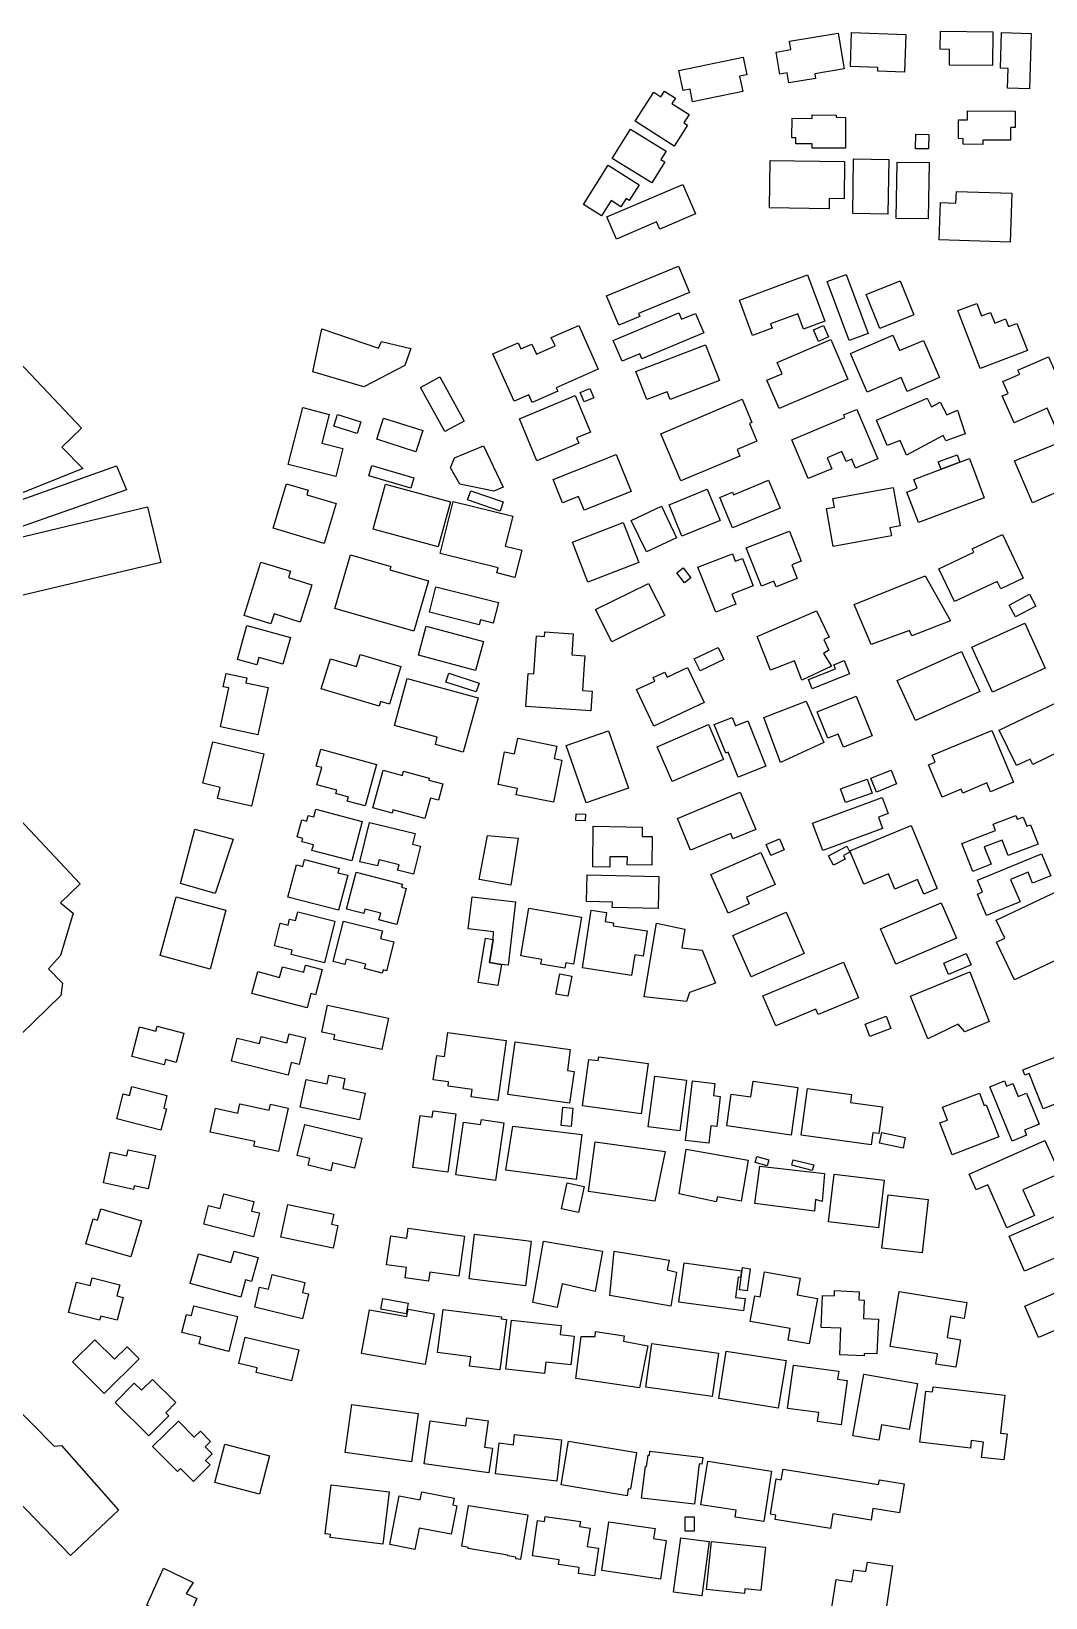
# Model space of a CAD drawing. Header units: metres. Extents: x -30816 to -28918, y -46789 to -43839.
# Drawn here: x -29277.1 to -29070, y -44189.7 to -43870.2 of the extents above; entities that cross this region are included whole.
import ezdxf

# ---------------------------------------------------------------- set-up
doc = ezdxf.new("R2010")
doc.units = ezdxf.units.M
doc.header["$MEASUREMENT"] = 0

msp = doc.modelspace()

# ---------------------------------------------------------------- linework, layer by layer
for points in [[(-29122.31, -43872.28), (-29112.41, -43870.61), (-29111.18, -43877.89), (-29117.18, -43878.9), (-29117.02, -43879.84), (-29122.44, -43880.76), (-29122.79, -43878.72), (-29124.32, -43878.98), (-29125.08, -43874.49), (-29122.03, -43873.98), (-29122.31, -43872.28)], [(-29109.67, -43870.48), (-29098.57, -43870.87), (-29098.84, -43878.56), (-29104.32, -43878.37), (-29104.29, -43877.59), (-29109.91, -43877.39), (-29109.67, -43870.48)], [(-29091.55, -43870.24), (-29080.81, -43870.38), (-29080.89, -43877.24), (-29089.68, -43877.14), (-29089.65, -43873.92), (-29091.59, -43873.89), (-29091.55, -43870.24)], [(-29079.05, -43870.48), (-29073.03, -43870.66), (-29073.36, -43881.96), (-29077.84, -43881.84), (-29077.73, -43877.81), (-29079.27, -43877.76), (-29079.05, -43870.48)], [(-29144.92, -43878.26), (-29131.78, -43875.54), (-29131.03, -43879.11), (-29132.51, -43879.42), (-29131.86, -43882.5), (-29142.1, -43884.62), (-29142.64, -43882.02), (-29144.07, -43882.32), (-29144.92, -43878.26)], [(-29153.84, -43888.6), (-29150.05, -43882.67), (-29148.57, -43883.6), (-29147.83, -43882.44), (-29145.62, -43883.85), (-29146.34, -43884.96), (-29142.81, -43887.19), (-29143.91, -43888.92), (-29143.15, -43889.4), (-29145.86, -43893.65), (-29153.84, -43888.6)], [(-29117.72, -43887.3), (-29112.83, -43887.33), (-29112.83, -43887.78), (-29110.9, -43887.8), (-29110.94, -43894.09), (-29117.7, -43894.04), (-29117.7, -43893.19), (-29121.07, -43893.17), (-29121.06, -43891.98), (-29121.83, -43891.98), (-29121.8, -43887.97), (-29117.73, -43888), (-29117.72, -43887.3)], [(-29086.01, -43886.48), (-29076.29, -43886.52), (-29076.3, -43889.87), (-29077.22, -43889.87), (-29077.23, -43892.47), (-29082.87, -43892.44), (-29082.87, -43893.3), (-29086.91, -43893.29), (-29086.91, -43892.15), (-29087.85, -43892.13), (-29087.84, -43888.28), (-29086.02, -43888.29), (-29086.01, -43886.48)], [(-29158.53, -43896.15), (-29154.79, -43890.17), (-29147.52, -43894.68), (-29148.58, -43896.36), (-29147.77, -43896.86), (-29150.46, -43901.16), (-29158.53, -43896.15)], [(-29096.58, -43891.23), (-29093.91, -43891.26), (-29093.94, -43894.21), (-29096.61, -43894.18), (-29096.58, -43891.23)], [(-29159.35, -43897.55), (-29153, -43901.52), (-29155.05, -43904.77), (-29155.68, -43904.37), (-29156.73, -43906.03), (-29158.72, -43904.78), (-29160.67, -43907.87), (-29164.4, -43905.54), (-29159.35, -43897.55)], [(-29126.29, -43896.56), (-29111.08, -43896.77), (-29111.19, -43904.38), (-29114.23, -43904.34), (-29114.25, -43906.44), (-29126.44, -43906.25), (-29126.29, -43896.56)], [(-29109.24, -43896.28), (-29102.07, -43896.41), (-29102.28, -43907.53), (-29109.44, -43907.39), (-29109.24, -43896.28)], [(-29100.37, -43896.91), (-29093.84, -43897.02), (-29094.02, -43908.52), (-29100.55, -43908.42), (-29100.37, -43896.91)], [(-29144.09, -43901.46), (-29141.49, -43907.48), (-29148.81, -43910.61), (-29149.45, -43909.09), (-29157.65, -43912.6), (-29159.6, -43908.08), (-29144.09, -43901.46)], [(-29077.33, -43913.26), (-29091.81, -43912.76), (-29091.55, -43905.16), (-29088.36, -43905.26), (-29088.28, -43902.89), (-29076.99, -43903.28), (-29077.33, -43913.26)], [(-29159.67, -43924.19), (-29144.99, -43918.12), (-29142.74, -43923.51), (-29153.15, -43927.82), (-29152.9, -43928.42), (-29157.16, -43930.18), (-29159.67, -43924.19)], [(-29118.69, -43919.9), (-29115.14, -43929.34), (-29119.49, -43930.96), (-29120.66, -43927.86), (-29126.21, -43929.93), (-29125.88, -43930.81), (-29129.86, -43932.29), (-29132.57, -43925.07), (-29118.69, -43919.9)], [(-29110.77, -43919.84), (-29106.28, -43931.86), (-29110.17, -43933.3), (-29114.66, -43921.28), (-29110.77, -43919.84)], [(-29106.69, -43923.89), (-29099.74, -43921.11), (-29096.93, -43928.07), (-29103.87, -43930.85), (-29106.69, -43923.89)], [(-29083.41, -43939.04), (-29087.98, -43927.21), (-29084.11, -43925.74), (-29083.13, -43928.27), (-29081.31, -43927.57), (-29080.45, -43929.77), (-29078.24, -43928.91), (-29077.64, -43930.47), (-29075.93, -43929.83), (-29073.79, -43935.36), (-29083.41, -43939.04)], [(-29139.84, -43931.77), (-29152.45, -43937.05), (-29152.88, -43936.04), (-29156.49, -43937.55), (-29158.29, -43933.28), (-29144.9, -43927.67), (-29144.35, -43928.97), (-29141.52, -43927.78), (-29139.84, -43931.77)], [(-29303.76, -43950.1), (-29285.23, -43931.71), (-29266.8, -43951.2), (-29270.81, -43955.08), (-29266.53, -43959.41), (-29286.88, -43967.57), (-29303.76, -43950.1)], [(-29217.76, -43930.95), (-29206.19, -43934.87), (-29205.57, -43933.53), (-29199.63, -43934.96), (-29200.84, -43938.41), (-29209.23, -43942.78), (-29219.64, -43939.71), (-29217.76, -43930.95)], [(-29161.37, -43939.18), (-29169.94, -43942.95), (-29169.63, -43943.64), (-29174.82, -43945.93), (-29175.54, -43944.36), (-29178.56, -43945.69), (-29182.86, -43936.02), (-29177.73, -43933.76), (-29177.16, -43935.03), (-29174.9, -43934.03), (-29173.98, -43936.1), (-29170.18, -43934.42), (-29170.95, -43932.72), (-29165.34, -43930.25), (-29161.37, -43939.18)], [(-29110.43, -43941.18), (-29124.43, -43947.2), (-29126.93, -43941.41), (-29123.86, -43940.09), (-29124.87, -43937.76), (-29113.93, -43933.07), (-29110.43, -43941.18)], [(-29116.39, -43933.49), (-29117.47, -43931.13), (-29115.43, -43930.21), (-29114.35, -43932.56), (-29116.39, -43933.49)], [(-29091.74, -43940.87), (-29098.33, -43943.69), (-29099.54, -43940.88), (-29106.47, -43943.84), (-29109.89, -43935.92), (-29101.24, -43932.22), (-29099.88, -43935.37), (-29095.01, -43933.29), (-29091.74, -43940.87)], [(-29139.47, -43934.18), (-29136.65, -43941.49), (-29146.72, -43945.35), (-29147.33, -43943.77), (-29151.46, -43945.35), (-29153.68, -43939.62), (-29139.47, -43934.18)], [(-29069.46, -43936.65), (-29067.65, -43940.77), (-29066.74, -43940.37), (-29062.41, -43950.24), (-29064.02, -43950.94), (-29064.59, -43949.63), (-29067.98, -43951.11), (-29069.74, -43947.11), (-29076.51, -43950.06), (-29078.91, -43944.62), (-29077.72, -43944.09), (-29078.79, -43941.65), (-29075.36, -43940.16), (-29075.71, -43939.37), (-29069.46, -43936.65)], [(-29193.72, -43940.72), (-29188.75, -43949.74), (-29192.68, -43951.88), (-29197.64, -43942.86), (-29193.72, -43940.72)], [(-29177.47, -43949.27), (-29166.1, -43944.55), (-29162.98, -43951.98), (-29165.79, -43953.15), (-29165.33, -43954.26), (-29173.88, -43957.82), (-29177.47, -43949.27)], [(-29162.27, -43945.01), (-29164.23, -43945.83), (-29165.06, -43943.91), (-29163.1, -43943.09), (-29162.27, -43945.01)], [(-29144.52, -43961.95), (-29148.62, -43952.31), (-29132, -43945.3), (-29129.99, -43950.02), (-29130.51, -43950.24), (-29129, -43953.8), (-29133.03, -43955.51), (-29132.47, -43956.86), (-29144.52, -43961.95)], [(-29086.51, -43952.32), (-29090.42, -43953.74), (-29090.95, -43952.7), (-29098.44, -43956.7), (-29099.73, -43953.69), (-29102.41, -43954.75), (-29104.6, -43949.57), (-29094.26, -43945.09), (-29093.33, -43946.83), (-29091.56, -43945.86), (-29090.22, -43948.45), (-29088.04, -43947.48), (-29086.51, -43952.32)], [(-29224.62, -43958.57), (-29221.67, -43947), (-29216.27, -43948.36), (-29217.76, -43954.25), (-29213.48, -43955.33), (-29214.93, -43961.02), (-29224.62, -43958.57)], [(-29215.31, -43950.76), (-29214.55, -43948.4), (-29209.81, -43949.9), (-29210.57, -43952.26), (-29215.31, -43950.76)], [(-29205.17, -43949.12), (-29197.2, -43951.67), (-29198.61, -43956.01), (-29206.57, -43953.45), (-29205.17, -43949.12)], [(-29121.88, -43953.53), (-29111.06, -43949.03), (-29111.29, -43948.48), (-29108.58, -43947.35), (-29104.34, -43957.45), (-29108.88, -43959.34), (-29109.64, -43957.53), (-29110.78, -43958.01), (-29111.64, -43955.96), (-29114.64, -43957.21), (-29113.69, -43959.45), (-29118.55, -43961.47), (-29121.88, -43953.53)], [(-29062.59, -43952.23), (-29059.38, -43962.01), (-29063.88, -43964.07), (-29064.63, -43962.89), (-29072.72, -43966.42), (-29076.42, -43957.81), (-29062.59, -43952.23)], [(-29184.76, -43954.78), (-29180.76, -43963.19), (-29182.69, -43964.02), (-29189.61, -43962.58), (-29191.55, -43959.25), (-29190.68, -43957.23), (-29184.76, -43954.78)], [(-29157.69, -43956.52), (-29154.65, -43964.09), (-29164.27, -43967.91), (-29165.38, -43965.13), (-29168.64, -43966.43), (-29170.56, -43961.62), (-29157.69, -43956.52)], [(-29082.6, -43965.39), (-29096.03, -43970.45), (-29098.4, -43964.24), (-29096.31, -43963.45), (-29096.99, -43961.67), (-29091.41, -43959.57), (-29085.63, -43957.4), (-29082.6, -43965.39)], [(-29088.14, -43956.6), (-29087.56, -43958.12), (-29091.41, -43959.57), (-29092, -43958.05), (-29088.14, -43956.6)], [(-29259.66, -43958.85), (-29257.66, -43963.78), (-29280.94, -43971.93), (-29282.97, -43967.17), (-29259.66, -43958.85)], [(-29208.18, -43960.89), (-29207.57, -43958.81), (-29199, -43961.33), (-29199.63, -43963.41), (-29208.18, -43960.89)], [(-29136.57, -43965.32), (-29133.99, -43964.25), (-29133.78, -43964.76), (-29126.63, -43961.78), (-29124.24, -43967.47), (-29133.96, -43971.52), (-29136.57, -43965.32)], [(-29224.98, -43962.53), (-29220.58, -43963.83), (-29220.86, -43964.76), (-29214.88, -43966.54), (-29217.31, -43974.68), (-29227.7, -43971.61), (-29224.98, -43962.53)], [(-29204.78, -43962.6), (-29191.53, -43966.2), (-29194.06, -43975.41), (-29207.31, -43971.8), (-29204.78, -43962.6)], [(-29181.39, -43968.11), (-29188.03, -43965.8), (-29187.38, -43963.93), (-29180.74, -43966.24), (-29181.39, -43968.11)], [(-29146.91, -43966.85), (-29139.16, -43963.63), (-29136.51, -43969.98), (-29144.28, -43973.18), (-29146.91, -43966.85)], [(-29113.39, -43975.31), (-29114.81, -43967.57), (-29113.17, -43967.28), (-29113.49, -43965.55), (-29101.19, -43963.3), (-29099.76, -43971.1), (-29101.83, -43971.48), (-29101.52, -43973.15), (-29113.39, -43975.31)], [(-29283.47, -43974.4), (-29253.34, -43967.23), (-29250.61, -43978.58), (-29280.75, -43985.75), (-29283.47, -43974.4)], [(-29191, -43966.17), (-29178.83, -43969.16), (-29180.34, -43975.23), (-29176.99, -43976.05), (-29178.38, -43981.62), (-29182.03, -43980.72), (-29181.78, -43979.69), (-29193.64, -43976.77), (-29191, -43966.17)], [(-29154.62, -43970.01), (-29148.47, -43967.1), (-29145.4, -43973.52), (-29151.55, -43976.43), (-29154.62, -43970.01)], [(-29166.65, -43974.41), (-29156.29, -43970.41), (-29153.1, -43978.6), (-29163.47, -43982.59), (-29166.65, -43974.41)], [(-29131.15, -43975.62), (-29122.36, -43972.18), (-29119.94, -43978.3), (-29121.86, -43979.04), (-29120.76, -43981.81), (-29125.08, -43983.51), (-29125.52, -43982.39), (-29128.08, -43983.4), (-29131.15, -43975.62)], [(-29091.84, -43979.84), (-29084.73, -43976.5), (-29085.06, -43975.79), (-29078.84, -43972.87), (-29074.62, -43981.78), (-29079.22, -43983.94), (-29079.93, -43982.44), (-29088.66, -43986.54), (-29091.84, -43979.84)], [(-29211.92, -43977.03), (-29203.69, -43979.4), (-29203.88, -43980.07), (-29195.99, -43982.35), (-29198.97, -43992.59), (-29215.1, -43987.95), (-29211.92, -43977.03)], [(-29141.02, -43979.54), (-29134, -43976.78), (-29133.39, -43978.31), (-29131.94, -43977.74), (-29129.72, -43983.33), (-29134.11, -43985.07), (-29133.32, -43987.07), (-29137.39, -43988.68), (-29141.02, -43979.54)], [(-29230.24, -43978.48), (-29224.19, -43980.35), (-29224.6, -43981.66), (-29219.8, -43983.15), (-29222.17, -43990.73), (-29227.54, -43989.07), (-29228.17, -43991.11), (-29233.65, -43989.41), (-29230.24, -43978.48)], [(-29143.76, -43982.72), (-29145.35, -43980.69), (-29144.05, -43979.68), (-29142.46, -43981.73), (-29143.76, -43982.72)], [(-29194.5, -43983.51), (-29181.71, -43986.77), (-29182.78, -43990.93), (-29185.41, -43990.25), (-29185.67, -43991.28), (-29195.83, -43988.7), (-29194.5, -43983.51)], [(-29161.91, -43988.19), (-29151.1, -43982.83), (-29147.81, -43989.41), (-29158.62, -43994.77), (-29161.91, -43988.19)], [(-29094.63, -43981.32), (-29089.49, -43990.49), (-29097.36, -43993.55), (-29097.85, -43992.43), (-29105.66, -43995.32), (-29109.14, -43987.16), (-29094.63, -43981.32)], [(-29072.06, -43987.46), (-29076.24, -43989.68), (-29077.53, -43987.28), (-29073.35, -43985.06), (-29072.06, -43987.46)], [(-29116.85, -43988.44), (-29114.26, -43993.8), (-29115.36, -43994.27), (-29114.33, -43996.47), (-29115.41, -43997.15), (-29113.77, -43999.75), (-29119.81, -44002.58), (-29121.31, -43998.65), (-29126.21, -44000.51), (-29128.96, -43993.7), (-29116.85, -43988.44)], [(-29233.07, -43991.43), (-29224.2, -43993.91), (-29225.72, -43999.33), (-29230.62, -43997.96), (-29231.03, -43999.44), (-29235.02, -43998.33), (-29233.07, -43991.43)], [(-29198.06, -43997.51), (-29196.46, -43991.55), (-29184.8, -43994.66), (-29186.4, -44000.62), (-29198.06, -43997.51)], [(-29176.13, -44007.93), (-29175.68, -44001.22), (-29174.48, -44001.31), (-29173.95, -43993.57), (-29172.34, -43993.68), (-29172.27, -43992.71), (-29166.51, -43993.1), (-29166.79, -43997.43), (-29164.11, -43997.61), (-29164.23, -43999.4), (-29164.59, -44004.69), (-29162.62, -44004.82), (-29162.9, -44008.82), (-29176.13, -44007.93)], [(-29074.34, -43990.96), (-29070.13, -44000.1), (-29080.92, -44005.03), (-29085.13, -43995.88), (-29074.34, -43990.96)], [(-29140.59, -44000.67), (-29141.77, -43998.21), (-29136.92, -43995.9), (-29135.74, -43998.37), (-29140.59, -44000.67)], [(-29100.33, -44002.63), (-29087.2, -43996.72), (-29083.51, -44004.88), (-29096.64, -44010.78), (-29100.33, -44002.63)], [(-29201.68, -43999.81), (-29203.99, -44007.47), (-29205.8, -44006.92), (-29206.11, -44007.9), (-29217.9, -44004.36), (-29216.03, -43998.21), (-29210.73, -43999.8), (-29209.98, -43997.31), (-29201.68, -43999.81)], [(-29150.05, -44011.94), (-29153.56, -44004.51), (-29149.83, -44002.76), (-29150.18, -44002.03), (-29147.8, -44000.92), (-29147.31, -44001.97), (-29143.14, -44000.02), (-29139.78, -44007.12), (-29150.05, -44011.94)], [(-29112.96, -44000.25), (-29113.31, -43999.43), (-29111.2, -43998.55), (-29110.06, -44001.28), (-29117.74, -44004.32), (-29118.49, -44002.44), (-29112.96, -44000.25)], [(-29237.33, -44001.19), (-29233.06, -44002.1), (-29233.27, -44003.12), (-29228.75, -44004.08), (-29230.83, -44013.76), (-29238.48, -44012.12), (-29236.77, -44004.17), (-29237.92, -44003.93), (-29237.33, -44001.19)], [(-29200.35, -44002.24), (-29185.89, -44006.17), (-29188.92, -44017.23), (-29194.61, -44015.68), (-29194.21, -44014.21), (-29202.98, -44011.82), (-29200.35, -44002.24)], [(-29192.45, -44002.97), (-29191.86, -44001.15), (-29185.67, -44003.18), (-29186.27, -44004.99), (-29192.45, -44002.97)], [(-29116.68, -44009.01), (-29108.71, -44005.84), (-29105.47, -44013.9), (-29111.32, -44016.22), (-29112.39, -44013.57), (-29114.51, -44014.4), (-29116.68, -44009.01)], [(-29079.53, -44012.78), (-29064.08, -44005.36), (-29062.38, -44008.88), (-29064.36, -44009.83), (-29062.03, -44014.64), (-29072.68, -44019.75), (-29073.2, -44018.67), (-29076.02, -44020.01), (-29079.53, -44012.78)], [(-29118.9, -44006.85), (-29115.32, -44015.29), (-29124.19, -44019.36), (-29127.57, -44010.22), (-29118.9, -44006.85)], [(-29167.9, -44015.87), (-29159.26, -44012.92), (-29155.22, -44024.61), (-29163.86, -44027.57), (-29167.9, -44015.87)], [(-29138.87, -44011.64), (-29135.78, -44018.74), (-29146.26, -44023.28), (-29149.36, -44016.18), (-29138.87, -44011.64)], [(-29135.36, -44017.45), (-29137.68, -44011.63), (-29134.04, -44010.2), (-29133.36, -44011.9), (-29130.82, -44010.9), (-29127.14, -44020.15), (-29132.8, -44022.39), (-29134.84, -44017.26), (-29135.36, -44017.45)], [(-29081.04, -44012.84), (-29076.59, -44023.41), (-29081.29, -44025.37), (-29082.06, -44023.54), (-29086.99, -44025.6), (-29087.32, -44024.81), (-29091.21, -44026.43), (-29093.98, -44019.85), (-29092.61, -44019.28), (-29093.19, -44017.9), (-29081.04, -44012.84)], [(-29240.04, -44015.17), (-29229.59, -44017.63), (-29232.14, -44028.31), (-29239.07, -44026.68), (-29238.54, -44024.45), (-29242.06, -44023.62), (-29240.04, -44015.17)], [(-29177.79, -44014.42), (-29169.83, -44016.01), (-29170.34, -44018.58), (-29168.77, -44018.9), (-29170.5, -44027.47), (-29178.1, -44025.96), (-29177.85, -44024.66), (-29181.81, -44023.87), (-29180.47, -44017.19), (-29178.43, -44017.6), (-29177.79, -44014.42)], [(-29316.24, -44040.98), (-29291.82, -44017.86), (-29267.12, -44044.14), (-29271.1, -44047.96), (-29268.54, -44050.1), (-29271.08, -44058.73), (-29273.57, -44061.47), (-29270.68, -44064.38), (-29271.04, -44066.9), (-29281.85, -44077.44), (-29316.24, -44040.98)], [(-29217.95, -44016.64), (-29206.61, -44019.75), (-29208.95, -44028.24), (-29212.6, -44027.24), (-29212.37, -44026.41), (-29214.93, -44025.71), (-29214.74, -44025.02), (-29218.77, -44023.91), (-29217.8, -44020.41), (-29218.91, -44020.1), (-29217.95, -44016.64)], [(-29205.26, -44020.94), (-29201.32, -44021.99), (-29201.09, -44021.14), (-29195.84, -44022.55), (-29195.96, -44022.98), (-29193.07, -44023.75), (-29193.97, -44027.08), (-29195.62, -44026.64), (-29196.74, -44030.79), (-29203.27, -44029.04), (-29203.44, -44029.68), (-29207.34, -44028.63), (-29205.26, -44020.94)], [(-29105.71, -44022.55), (-29101.61, -44020.91), (-29100.47, -44023.75), (-29104.57, -44025.39), (-29105.71, -44022.55)], [(-29132.38, -44025.44), (-29129.22, -44033.01), (-29133.88, -44034.94), (-29134.34, -44033.84), (-29142.51, -44037.22), (-29145.21, -44030.76), (-29132.38, -44025.44)], [(-29111.96, -44024.71), (-29106.51, -44022.74), (-29105.46, -44025.61), (-29110.92, -44027.56), (-29111.96, -44024.71)], [(-29219, -44028.91), (-29209.55, -44031.38), (-29211.68, -44039.46), (-29219.81, -44037.34), (-29219.5, -44036.15), (-29221.86, -44035.53), (-29221.68, -44034.86), (-29222.81, -44034.56), (-29221.88, -44031.05), (-29220.85, -44031.32), (-29220.55, -44030.18), (-29219.42, -44030.47), (-29219, -44028.91)], [(-29117.63, -44031.75), (-29103.41, -44026.51), (-29102.21, -44029.75), (-29104.2, -44030.49), (-29103.33, -44032.83), (-29115.56, -44037.33), (-29117.63, -44031.75)], [(-29208.05, -44031.62), (-29198.74, -44033.87), (-29199.28, -44036.04), (-29197.66, -44036.42), (-29199.06, -44042.14), (-29202.31, -44041.35), (-29202.03, -44040.22), (-29206.1, -44039.24), (-29206.4, -44040.47), (-29210.01, -44039.61), (-29208.05, -44031.62)], [(-29164.01, -44031.24), (-29165.94, -44031.18), (-29165.89, -44029.83), (-29163.96, -44029.91), (-29164.01, -44031.24)], [(-29097.53, -44032.23), (-29092.19, -44045.06), (-29094.95, -44046.21), (-29096.18, -44043.26), (-29100.83, -44045.18), (-29102.11, -44042.09), (-29107.18, -44044.18), (-29110.01, -44037.39), (-29097.53, -44032.23)], [(-29087.15, -44035.87), (-29080.27, -44033.24), (-29080.79, -44031.93), (-29076.16, -44030.16), (-29075.85, -44030.95), (-29074.64, -44030.49), (-29073.91, -44032.36), (-29073.13, -44032.07), (-29071.61, -44036.01), (-29077.73, -44038.35), (-29078.96, -44035.18), (-29082.58, -44036.56), (-29081.19, -44040.14), (-29084.95, -44041.58), (-29087.15, -44035.87)], [(-29243.73, -44032.99), (-29235.9, -44035.04), (-29239.58, -44046.07), (-29246.65, -44044.04), (-29243.73, -44032.99)], [(-29183.98, -44034.27), (-29177.73, -44034.83), (-29179.18, -44044.38), (-29185.64, -44043.22), (-29183.98, -44034.27)], [(-29162.38, -44032.39), (-29152.37, -44032.54), (-29152.39, -44034.45), (-29150.34, -44034.48), (-29150.43, -44040.32), (-29155.44, -44040.24), (-29155.4, -44038.64), (-29159, -44038.59), (-29159.03, -44040.72), (-29162.5, -44040.67), (-29162.38, -44032.39)], [(-29127.1, -44036.09), (-29124.38, -44034.95), (-29123.43, -44037.21), (-29126.15, -44038.34), (-29127.1, -44036.09)], [(-29138.39, -44042.19), (-29128.17, -44037.7), (-29125.25, -44044.27), (-29131.14, -44046.86), (-29130.55, -44048.18), (-29134.88, -44050.08), (-29138.39, -44042.19)], [(-29114.4, -44038.42), (-29110.65, -44036.42), (-29109.99, -44037.65), (-29111.33, -44038.37), (-29110.96, -44039.06), (-29113.37, -44040.33), (-29114.4, -44038.42)], [(-29083.96, -44043.35), (-29070.88, -44037.98), (-29069.01, -44042.48), (-29072.71, -44044), (-29073.64, -44041.74), (-29077.2, -44043.2), (-29075.29, -44047.79), (-29082.12, -44050.6), (-29083.95, -44046.2), (-29082.95, -44045.78), (-29083.96, -44043.35)], [(-29221.31, -44039.17), (-29214.27, -44040.99), (-29214.49, -44041.85), (-29212.49, -44042.36), (-29214.35, -44049.5), (-29224.7, -44046.83), (-29222.98, -44040.22), (-29221.67, -44040.56), (-29221.31, -44039.17)], [(-29210.75, -44041.74), (-29201.35, -44044.2), (-29201.51, -44044.81), (-29200.54, -44045.06), (-29202.48, -44052.42), (-29206.13, -44051.47), (-29205.77, -44050.13), (-29208.99, -44049.29), (-29209.22, -44050.19), (-29212.74, -44049.27), (-29210.75, -44041.74)], [(-29163.64, -44042.25), (-29148.97, -44042.62), (-29149.15, -44049.17), (-29158.52, -44048.93), (-29158.49, -44047.86), (-29163.79, -44047.74), (-29163.64, -44042.25)], [(-29247.54, -44046.74), (-29237.34, -44049.49), (-29240.6, -44061.51), (-29250.8, -44058.76), (-29247.54, -44046.74)], [(-29187.11, -44046.76), (-29178.24, -44047.8), (-29179.77, -44060.68), (-29181.13, -44060.57), (-29183.57, -44060.17), (-29182.8, -44055.45), (-29182.73, -44053.92), (-29187.89, -44053.32), (-29187.11, -44046.76)], [(-29091.37, -44048.02), (-29088.27, -44055.17), (-29100.65, -44060.48), (-29103.74, -44053.32), (-29091.37, -44048.02)], [(-29067.48, -44045.54), (-29061.63, -44057.84), (-29064.17, -44059.04), (-29064.98, -44057.34), (-29068.13, -44058.83), (-29067.76, -44059.62), (-29076.4, -44063.71), (-29080.08, -44055.99), (-29078.41, -44055.19), (-29080.15, -44051.53), (-29067.48, -44045.54)], [(-29222.69, -44049.84), (-29215.13, -44051.71), (-29217.25, -44060.22), (-29224.06, -44058.53), (-29223.85, -44057.67), (-29227.43, -44056.79), (-29226.28, -44052.16), (-29224.68, -44052.55), (-29224.37, -44051.3), (-29223.13, -44051.61), (-29222.69, -44049.84)], [(-29175.52, -44049.06), (-29164.76, -44050.9), (-29166.41, -44060.5), (-29168, -44060.23), (-29168.19, -44061.3), (-29173.06, -44060.48), (-29172.9, -44059.56), (-29177.19, -44058.82), (-29175.52, -44049.06)], [(-29162.82, -44049.51), (-29159.68, -44049.99), (-29159.96, -44051.79), (-29158.24, -44052.04), (-29158.34, -44052.69), (-29151.39, -44053.73), (-29152.17, -44058.88), (-29153.92, -44058.62), (-29154.55, -44062.79), (-29164.6, -44061.28), (-29162.82, -44049.51)], [(-29130.18, -44063.08), (-29133.88, -44054.67), (-29123.02, -44049.92), (-29119.31, -44058.33), (-29130.18, -44063.08)], [(-29213.37, -44051.71), (-29205.42, -44053.72), (-29205.82, -44055.29), (-29203.11, -44055.98), (-29204.6, -44061.83), (-29205.27, -44061.66), (-29205.44, -44062.33), (-29209.06, -44061.41), (-29208.82, -44060.49), (-29212.82, -44059.48), (-29213.1, -44060.58), (-29215.48, -44059.97), (-29213.37, -44051.71)], [(-29149.47, -44052.17), (-29143.71, -44053.33), (-29144.29, -44057.15), (-29140.17, -44057.62), (-29137.43, -44064.41), (-29142.71, -44066.31), (-29143.38, -44068.14), (-29152, -44067.15), (-29149.47, -44052.17)], [(-29181.13, -44060.57), (-29181.84, -44064.88), (-29185.84, -44064.23), (-29184.36, -44055.2), (-29182.8, -44055.45), (-29183.57, -44060.17), (-29181.13, -44060.57)], [(-29232.04, -44066.47), (-29230.86, -44062.03), (-29226.4, -44063.2), (-29225.82, -44061.02), (-29221.48, -44062.16), (-29221.1, -44060.74), (-29217.73, -44061.62), (-29219.09, -44066.75), (-29220.02, -44066.51), (-29220.78, -44069.42), (-29232.04, -44066.47)], [(-29127.75, -44066.93), (-29111.34, -44060.07), (-29108.27, -44067.34), (-29116.46, -44070.77), (-29116.93, -44069.66), (-29125.15, -44073.09), (-29127.75, -44066.93)], [(-29089.88, -44062.59), (-29090.87, -44060.28), (-29086.27, -44058.31), (-29085.27, -44060.62), (-29089.88, -44062.59)], [(-29169.99, -44066.59), (-29169.18, -44062.47), (-29166.78, -44062.95), (-29167.58, -44067.05), (-29169.99, -44066.59)], [(-29085.5, -44062.07), (-29081.58, -44072.21), (-29086.52, -44074.33), (-29087.92, -44072.74), (-29094.13, -44075.7), (-29097.63, -44067), (-29085.5, -44062.07)], [(-29204.18, -44071.51), (-29205.55, -44077.91), (-29215.32, -44075.84), (-29215.12, -44074.9), (-29217.78, -44074.34), (-29216.61, -44068.88), (-29204.18, -44071.51)], [(-29245.92, -44074.55), (-29247.49, -44080.55), (-29249.71, -44079.96), (-29249.99, -44081.03), (-29256.58, -44079.32), (-29255, -44073.28), (-29251.63, -44074.15), (-29251.36, -44073.13), (-29245.92, -44074.55)], [(-29101.66, -44073.6), (-29105.92, -44075.26), (-29106.9, -44072.75), (-29102.64, -44071.1), (-29101.66, -44073.6)], [(-29221.1, -44075.54), (-29222.43, -44080.94), (-29224.01, -44080.54), (-29224.65, -44083.14), (-29236.21, -44080.3), (-29235.04, -44075.57), (-29230.52, -44076.68), (-29230.16, -44075.24), (-29224.9, -44076.54), (-29224.45, -44074.72), (-29221.1, -44075.54)], [(-29181.85, -44088.33), (-29187.28, -44087.58), (-29187.08, -44086.06), (-29192.03, -44085.38), (-29191.91, -44084.52), (-29195.03, -44084.09), (-29194.34, -44079.13), (-29192.75, -44079.36), (-29192.06, -44074.45), (-29180.14, -44076.1), (-29181.85, -44088.33)], [(-29178.34, -44076.35), (-29167.07, -44077.9), (-29167.67, -44082.2), (-29166.31, -44082.39), (-29167.2, -44088.82), (-29179.83, -44087.07), (-29178.34, -44076.35)], [(-29070.58, -44089.98), (-29073.44, -44082.79), (-29074.28, -44083.12), (-29074.71, -44082.06), (-29061.39, -44076.8), (-29058.1, -44085.05), (-29070.58, -44089.98)], [(-29152.6, -44091.02), (-29164.6, -44089.38), (-29163.3, -44079.92), (-29161.36, -44080.18), (-29161.25, -44079.39), (-29151.19, -44080.75), (-29152.6, -44091.02)], [(-29208.92, -44086.81), (-29210.07, -44092.22), (-29222.21, -44089.66), (-29221.01, -44084), (-29216.71, -44084.92), (-29216.33, -44083.11), (-29213.07, -44083.79), (-29213.51, -44085.84), (-29208.92, -44086.81)], [(-29149.8, -44083.36), (-29143.38, -44084.19), (-29144.73, -44094.52), (-29151.15, -44093.69), (-29149.8, -44083.36)], [(-29256.56, -44085.46), (-29249.38, -44087.31), (-29250.05, -44089.88), (-29249.49, -44090.01), (-29250.61, -44094.35), (-29259.61, -44092.04), (-29258.31, -44086.98), (-29257.04, -44087.3), (-29256.56, -44085.46)], [(-29142.11, -44084.27), (-29137.54, -44084.81), (-29137.84, -44087.32), (-29136.46, -44087.48), (-29137.19, -44093.63), (-29138.41, -44093.49), (-29138.83, -44097.03), (-29143.55, -44096.48), (-29142.11, -44084.27)], [(-29129.75, -44084.39), (-29120.62, -44085.68), (-29121.98, -44095.35), (-29135.13, -44093.49), (-29134.21, -44087.02), (-29130.2, -44087.59), (-29129.75, -44084.39)], [(-29118.66, -44085.87), (-29109.67, -44087.1), (-29109.9, -44088.73), (-29103.38, -44089.61), (-29104.13, -44095.05), (-29105.3, -44094.88), (-29105.64, -44097.33), (-29119.97, -44095.36), (-29118.66, -44085.87)], [(-29081.47, -44085.53), (-29078.46, -44084.3), (-29078.02, -44085.39), (-29076.73, -44084.86), (-29075.66, -44087.48), (-29073.96, -44086.78), (-29071.35, -44093.13), (-29074.4, -44094.36), (-29073.97, -44095.41), (-29076.91, -44096.61), (-29081.47, -44085.53)], [(-29224.68, -44089.84), (-29226.6, -44098.71), (-29231.67, -44097.63), (-29231.47, -44096.68), (-29240.55, -44094.74), (-29239.5, -44089.89), (-29234.91, -44090.87), (-29234.51, -44089.01), (-29228.55, -44090.28), (-29228.28, -44089.06), (-29224.68, -44089.84)], [(-29166.88, -44093.6), (-29168.92, -44093.42), (-29168.6, -44089.7), (-29166.56, -44089.87), (-29166.88, -44093.6)], [(-29091.13, -44089.68), (-29083.58, -44086.78), (-29082.6, -44089.33), (-29082.17, -44089.16), (-29079.63, -44095.72), (-29089.13, -44099.36), (-29091.64, -44092.87), (-29090.12, -44092.29), (-29091.13, -44089.68)], [(-29192.08, -44102.92), (-29199.18, -44101.94), (-29197.71, -44091.34), (-29195.26, -44091.68), (-29195.08, -44090.39), (-29190.43, -44091.03), (-29192.08, -44102.92)], [(-29182.31, -44104.63), (-29190.43, -44103.48), (-29188.88, -44092.73), (-29185.37, -44093.23), (-29185.22, -44092.2), (-29180.61, -44092.86), (-29182.31, -44104.63)], [(-29341.28, -44106.31), (-29337.73, -44102.43), (-29338.33, -44102.06), (-29338.48, -44101.43), (-29332.52, -44095.66), (-29330.53, -44096.58), (-29319.33, -44108.17), (-29319.34, -44109.78), (-29310.56, -44118.55), (-29311.16, -44119.92), (-29301.97, -44129.7), (-29300.99, -44128.62), (-29289.81, -44140.4), (-29290.41, -44141.76), (-29283.12, -44149.5), (-29281.53, -44149.54), (-29272.42, -44158.8), (-29270.93, -44158.65), (-29259.31, -44171.88), (-29269.04, -44181.08), (-29341.28, -44106.31)], [(-29221.27, -44093.18), (-29209.63, -44095.97), (-29211.11, -44102.09), (-29215.57, -44101.01), (-29215.96, -44102.62), (-29220.54, -44101.51), (-29220.21, -44100.17), (-29222.81, -44099.54), (-29221.27, -44093.18)], [(-29178.8, -44093.52), (-29164.75, -44095.21), (-29165.84, -44104.4), (-29180.25, -44102.52), (-29178.8, -44093.52)], [(-29099.17, -44098.04), (-29103.95, -44097.04), (-29103.49, -44094.85), (-29098.71, -44095.85), (-29099.17, -44098.04)], [(-29251.75, -44099.54), (-29253.22, -44106.32), (-29256.05, -44105.71), (-29256.21, -44106.44), (-29262.36, -44105.11), (-29261, -44098.88), (-29257.59, -44099.62), (-29257.3, -44098.34), (-29251.75, -44099.54)], [(-29161.99, -44096.73), (-29147.7, -44098.73), (-29149.81, -44108.83), (-29163.35, -44106.84), (-29161.99, -44096.73)], [(-29143.4, -44098.26), (-29130.75, -44100.49), (-29132.19, -44108.84), (-29137, -44107.93), (-29137.32, -44108.99), (-29144.87, -44107.33), (-29143.4, -44098.26)], [(-29085.66, -44103.31), (-29070.2, -44096.46), (-29067.18, -44103.23), (-29074.69, -44106.56), (-29072.35, -44111.77), (-29077.95, -44114.26), (-29081.87, -44105.49), (-29084.22, -44106.53), (-29085.66, -44103.31)], [(-29128.4, -44101.71), (-29115.19, -44103.17), (-29115.7, -44108.93), (-29117.06, -44108.47), (-29117.21, -44110.88), (-29129.38, -44109.29), (-29128.4, -44101.71)], [(-29126.88, -44101.6), (-29129.33, -44100.95), (-29129, -44099.73), (-29126.55, -44100.39), (-29126.88, -44101.6)], [(-29117.68, -44102.56), (-29121.84, -44101.49), (-29121.56, -44100.41), (-29117.4, -44101.46), (-29117.68, -44102.56)], [(-29165.38, -44111.12), (-29168.88, -44110.37), (-29167.73, -44105.11), (-29164.24, -44105.87), (-29165.38, -44111.12)], [(-29113.21, -44103.33), (-29102.99, -44104.53), (-29104.15, -44114.27), (-29114.37, -44113.07), (-29113.21, -44103.33)], [(-29231.74, -44116.09), (-29241.86, -44113.56), (-29240.9, -44109.73), (-29238.54, -44110.32), (-29237.8, -44107.37), (-29231.63, -44108.91), (-29232.12, -44110.86), (-29230.53, -44111.25), (-29231.74, -44116.09)], [(-29102.22, -44107.56), (-29094.02, -44108.51), (-29095.28, -44119.35), (-29103.48, -44118.4), (-29102.22, -44107.56)], [(-29254.59, -44112.83), (-29256.74, -44120.18), (-29265.94, -44117.52), (-29264.46, -44112.47), (-29263.54, -44112.74), (-29262.86, -44110.43), (-29254.59, -44112.83)], [(-29226.16, -44116.16), (-29224.74, -44109.5), (-29215.36, -44111.47), (-29215.8, -44113.52), (-29214.5, -44113.8), (-29215.48, -44118.42), (-29226.16, -44116.16)], [(-29077.48, -44115.96), (-29064.7, -44110.44), (-29061.57, -44117.61), (-29074.35, -44123.13), (-29077.48, -44115.96)], [(-29200.14, -44114.35), (-29188.68, -44115.96), (-29189.84, -44124.12), (-29195.77, -44123.29), (-29196.04, -44125.15), (-29200.78, -44124.49), (-29200.49, -44122.4), (-29204.57, -44121.83), (-29203.73, -44115.91), (-29200.43, -44116.38), (-29200.14, -44114.35)], [(-29187.74, -44124.66), (-29186.61, -44115.55), (-29175.09, -44116.97), (-29176.21, -44126.09), (-29187.74, -44124.66)], [(-29172.56, -44117.01), (-29160.48, -44119.05), (-29161.99, -44127.27), (-29168.72, -44125.71), (-29169.77, -44130.55), (-29174.72, -44129.5), (-29172.56, -44117.01)], [(-29230.77, -44120.35), (-29232.1, -44125.23), (-29233.36, -44124.89), (-29234.33, -44128.44), (-29244.63, -44125.65), (-29242.97, -44119.55), (-29236.34, -44121.34), (-29235.7, -44119.01), (-29230.77, -44120.35)], [(-29159.03, -44128.07), (-29158.1, -44119.07), (-29146.86, -44120.87), (-29147.32, -44122.85), (-29145.4, -44123.35), (-29146.58, -44130.27), (-29159.03, -44128.07)], [(-29143.85, -44121.43), (-29132.13, -44123.03), (-29132.32, -44124.41), (-29132.78, -44124.34), (-29133.34, -44128.46), (-29131.4, -44128.72), (-29131.74, -44131.23), (-29144.94, -44129.43), (-29143.85, -44121.43)], [(-29267.88, -44125.34), (-29265.07, -44126.05), (-29264.68, -44124.51), (-29259.03, -44125.93), (-29259.61, -44128.18), (-29258.35, -44128.49), (-29259.53, -44133.13), (-29262.9, -44132.27), (-29263.12, -44133.14), (-29269.45, -44131.53), (-29267.88, -44125.34)], [(-29227.92, -44123.81), (-29221.24, -44125.41), (-29221.73, -44127.44), (-29220.49, -44127.74), (-29221.72, -44132.81), (-29231.46, -44130.48), (-29230.47, -44126.38), (-29228.65, -44126.8), (-29227.92, -44123.81)], [(-29131, -44127.16), (-29132.57, -44126.94), (-29131.94, -44122.39), (-29130.37, -44122.61), (-29131, -44127.16)], [(-29130.36, -44133.4), (-29129.42, -44128.14), (-29128.35, -44128.33), (-29127.45, -44123.25), (-29120.14, -44124.54), (-29120.75, -44127.97), (-29116.65, -44128.69), (-29118.29, -44137.91), (-29122.63, -44137.16), (-29122.22, -44134.84), (-29130.36, -44133.4)], [(-29061.99, -44124.86), (-29058.5, -44132.77), (-29067.54, -44136.73), (-29068.2, -44135.23), (-29071.5, -44136.67), (-29074.33, -44130.27), (-29061.99, -44124.86)], [(-29113.14, -44127.08), (-29108.13, -44127.3), (-29108.2, -44128.94), (-29107.09, -44129), (-29107.25, -44132.75), (-29104.16, -44132.88), (-29104.48, -44140.01), (-29107.07, -44139.89), (-29107.1, -44140.38), (-29112.08, -44140.17), (-29111.85, -44134.77), (-29115.86, -44134.59), (-29115.57, -44128.05), (-29113.18, -44128.15), (-29113.14, -44127.08)], [(-29101.79, -44138.45), (-29099.97, -44127.28), (-29086.14, -44129.51), (-29086.67, -44132.75), (-29089.46, -44132.3), (-29090.17, -44136.68), (-29087.46, -44137.11), (-29088.37, -44142.72), (-29092.5, -44142.06), (-29092.16, -44140), (-29101.79, -44138.45)], [(-29234.98, -44132.39), (-29236.78, -44139.49), (-29242.83, -44137.97), (-29242.48, -44136.57), (-29246.33, -44135.61), (-29245.4, -44131.93), (-29244.39, -44132.18), (-29243.87, -44130.16), (-29234.98, -44132.39)], [(-29194.88, -44131.8), (-29196.72, -44142.17), (-29209.65, -44139.89), (-29208.08, -44131.01), (-29200.43, -44132.37), (-29200.17, -44130.86), (-29194.88, -44131.8)], [(-29205.77, -44130.84), (-29205.35, -44128.67), (-29200.13, -44129.67), (-29200.56, -44131.84), (-29205.77, -44130.84)], [(-29193.01, -44130.93), (-29181.12, -44132.45), (-29181.16, -44132.83), (-29180.09, -44132.96), (-29181.42, -44143.26), (-29187.65, -44142.46), (-29187.4, -44140.58), (-29194.14, -44139.72), (-29193.01, -44130.93)], [(-29179.06, -44133.08), (-29168.96, -44134.22), (-29169.17, -44136.05), (-29166.26, -44136.38), (-29166.93, -44142.24), (-29172.07, -44141.66), (-29172.34, -44143.97), (-29180.2, -44143.08), (-29179.06, -44133.08)], [(-29264.13, -44137.09), (-29260.12, -44141.09), (-29257.54, -44138.55), (-29255.09, -44141), (-29262.21, -44148.08), (-29268.68, -44141.63), (-29264.13, -44137.09)], [(-29233.44, -44136.56), (-29222.44, -44139.17), (-29223.95, -44145.51), (-29231.2, -44143.79), (-29230.97, -44142.82), (-29234.72, -44141.93), (-29233.44, -44136.56)], [(-29164.85, -44136.45), (-29161.99, -44136.43), (-29161.93, -44135.43), (-29156.08, -44136.33), (-29156.2, -44137.42), (-29151.23, -44138.38), (-29152.94, -44146.9), (-29165.91, -44144.99), (-29164.85, -44136.45)], [(-29150.4, -44137.9), (-29136.82, -44139.82), (-29138.09, -44148.71), (-29151.67, -44146.79), (-29150.4, -44137.9)], [(-29135.27, -44139.46), (-29123.04, -44141.33), (-29124.62, -44151.04), (-29136.75, -44149.09), (-29135.27, -44139.46)], [(-29121.53, -44142.26), (-29112.29, -44143.54), (-29112.51, -44145.16), (-29110.55, -44145.42), (-29111.79, -44154.44), (-29116.62, -44153.79), (-29116.37, -44151.97), (-29122.74, -44151.1), (-29121.53, -44142.26)], [(-29256.06, -44145.93), (-29254.57, -44147.39), (-29252.37, -44145.18), (-29247.56, -44149.93), (-29249.61, -44151.99), (-29248.99, -44152.59), (-29253.08, -44156.7), (-29259.99, -44149.89), (-29256.06, -44145.93)], [(-29107.16, -44144.12), (-29096.22, -44146.05), (-29097.89, -44155.42), (-29103.54, -44154.43), (-29104.11, -44157.61), (-29109.41, -44156.67), (-29107.16, -44144.12)], [(-29093.01, -44146.7), (-29078.37, -44148.38), (-29079.28, -44156.16), (-29077.94, -44156.32), (-29078.56, -44161.63), (-29083.12, -44161.09), (-29082.75, -44157.97), (-29085.23, -44157.68), (-29085.4, -44159.19), (-29095.72, -44157.99), (-29094.5, -44147.56), (-29093.13, -44147.72), (-29093.01, -44146.7)], [(-29213.02, -44160.13), (-29211.65, -44150.31), (-29198.12, -44152.18), (-29199.49, -44162), (-29213.02, -44160.13)], [(-29196.92, -44162.42), (-29195.69, -44153.65), (-29188.38, -44154.66), (-29188.16, -44153.04), (-29183.81, -44153.64), (-29184.56, -44158.99), (-29182.96, -44159.22), (-29183.67, -44164.26), (-29196.92, -44162.42)], [(-29247.03, -44153.7), (-29243.81, -44156.95), (-29242.56, -44155.72), (-29240.47, -44157.83), (-29241.58, -44158.92), (-29240.15, -44160.37), (-29241.49, -44161.7), (-29240.56, -44162.64), (-29244, -44166.02), (-29246.63, -44163.36), (-29247.26, -44163.97), (-29252.31, -44158.89), (-29247.03, -44153.7)], [(-29169.85, -44165.93), (-29182.35, -44164.44), (-29181.61, -44158.15), (-29178.69, -44158.51), (-29178.44, -44156.41), (-29168.85, -44157.54), (-29169.85, -44165.93)], [(-29237.59, -44158.43), (-29228.45, -44160.8), (-29230.49, -44168.58), (-29239.62, -44166.22), (-29237.59, -44158.43)], [(-29167.44, -44157.79), (-29153.53, -44160.08), (-29154.78, -44167.61), (-29155.26, -44167.53), (-29155.49, -44168.92), (-29168.91, -44166.72), (-29167.44, -44157.79)], [(-29152.51, -44169.39), (-29151.75, -44162.97), (-29151.49, -44162.99), (-29151.21, -44160.62), (-29150.93, -44160.65), (-29150.83, -44159.83), (-29140.04, -44161.09), (-29140.2, -44162.45), (-29140.76, -44162.39), (-29141.73, -44170.64), (-29152.51, -44169.39)], [(-29140.4, -44170.76), (-29139.03, -44161.89), (-29126, -44163.89), (-29127.59, -44174.18), (-29133.4, -44173.29), (-29133.19, -44171.87), (-29140.4, -44170.76)], [(-29123.66, -44163.48), (-29104.14, -44166.63), (-29103.98, -44165.7), (-29098.92, -44166.51), (-29099.87, -44172.38), (-29105.31, -44171.51), (-29105.7, -44173.87), (-29113.5, -44172.61), (-29113.99, -44175.62), (-29125.26, -44173.8), (-29125.11, -44172.88), (-29126.2, -44172.7), (-29125.03, -44165.5), (-29124.02, -44165.65), (-29123.66, -44163.48)], [(-29215.89, -44166.68), (-29204.01, -44168.14), (-29205.32, -44178.78), (-29216.08, -44177.46), (-29216.01, -44176.85), (-29217.12, -44176.71), (-29215.89, -44166.68)], [(-29203.93, -44178.87), (-29202.01, -44168.94), (-29197.69, -44169.76), (-29197.38, -44168.12), (-29190.8, -44169.39), (-29191.06, -44170.79), (-29190.21, -44170.96), (-29191.35, -44176.79), (-29197.93, -44175.54), (-29198.77, -44179.87), (-29203.93, -44178.87)], [(-29175.76, -44172.83), (-29177.23, -44181.93), (-29178.22, -44181.77), (-29178.17, -44181.43), (-29179.83, -44181.17), (-29179.82, -44181.01), (-29187.89, -44179.71), (-29187.86, -44179.45), (-29189.22, -44179.23), (-29187.87, -44170.88), (-29175.76, -44172.83)], [(-29172.19, -44173.13), (-29165.02, -44174.18), (-29165.17, -44175.2), (-29163.04, -44175.52), (-29163.6, -44179.29), (-29161.33, -44179.63), (-29162.16, -44185.28), (-29165.43, -44184.8), (-29165.25, -44183.59), (-29169.51, -44182.97), (-29169.36, -44181.98), (-29174.81, -44181.18), (-29173.74, -44173.99), (-29172.35, -44174.19), (-29172.19, -44173.13)], [(-29147.48, -44178.05), (-29148.66, -44185.94), (-29160.66, -44184.16), (-29159.18, -44174.24), (-29149.76, -44175.63), (-29150.07, -44177.66), (-29147.48, -44178.05)], [(-29141.8, -44176.12), (-29143.65, -44176.12), (-29143.64, -44173.22), (-29141.79, -44173.23), (-29141.8, -44176.12)], [(-29138.73, -44178.26), (-29140.25, -44189.36), (-29146.04, -44188.58), (-29144.52, -44177.48), (-29138.73, -44178.26)], [(-29138.25, -44178.27), (-29127.2, -44179.43), (-29128.16, -44188.26), (-29131.44, -44187.91), (-29131.54, -44188.88), (-29139.29, -44188.06), (-29138.25, -44178.27)], [(-29253.5, -44191.25), (-29250.1, -44183.68), (-29244.03, -44186.6), (-29245.49, -44188.84), (-29243.31, -44189.89), (-29245.66, -44195.19), (-29253.5, -44191.25)], [(-29113.68, -44191.65), (-29112.82, -44185.99), (-29109.59, -44186.48), (-29109.22, -44184.03), (-29106.73, -44184.4), (-29106.44, -44182.44), (-29101.29, -44183.22), (-29102.82, -44193.28), (-29113.68, -44191.65)]]:
    msp.add_lwpolyline(points)

doc.saveas('drawing.dxf')
